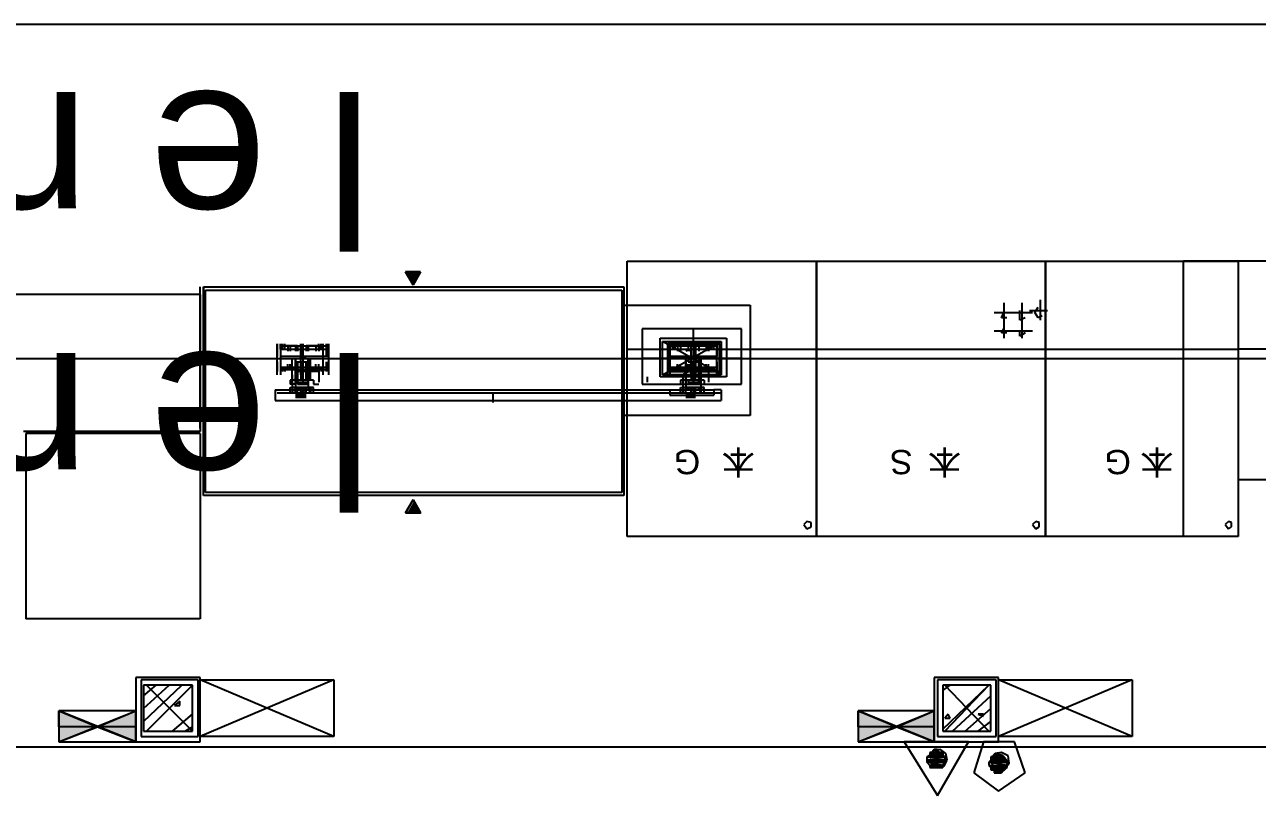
# Model space of a CAD drawing. Header units: millimetres. Extents: x 5 to 415, y 48 to 251.
# Drawn here: x 207.66 to 227.98, y 148.31 to 161.01 of the extents above; entities that cross this region are included whole.
import ezdxf

# ---------------------------------------------------------------- set-up
doc = ezdxf.new("R2010")
doc.units = ezdxf.units.MM
for name, color, linetype in [('H', 7, 'Continuous'), ('P', 7, 'Continuous'), ('T', 7, 'Continuous')]:
    doc.layers.add(name, color=color, linetype=linetype)

msp = doc.modelspace()

# ---------------------------------------------------------------- hatches: boundary and pattern name
at = {"layer": 'H', "linetype": 'Continuous'}
for points in [[(214.083, 156.722), (213.96, 156.933), (214.207, 156.933), (214.083, 156.722)], [(213.96, 152.947), (214.083, 153.158), (214.207, 152.947), (213.96, 152.947)], [(208.227, 149.19), (208.227, 149.684), (208.88, 149.437), (208.227, 149.19)], [(209.515, 149.19), (208.88, 149.437), (209.515, 149.684), (209.515, 149.19)], [(221.403, 149.19), (221.403, 149.684), (222.038, 149.437), (221.403, 149.19)], [(222.673, 149.19), (222.038, 149.437), (222.673, 149.684), (222.673, 149.19)], [(222.55, 148.925), (222.585, 148.978), (222.797, 148.978), (222.832, 148.925), (222.55, 148.925)], [(222.585, 148.978), (222.585, 149.013), (222.797, 149.013), (222.797, 148.978), (222.585, 148.978)], [(222.638, 149.013), (222.673, 149.049), (222.709, 149.049), (222.762, 149.013), (222.638, 149.013)], [(223.643, 148.925), (223.643, 148.978), (223.767, 148.978), (223.82, 148.925), (223.643, 148.925)], [(222.55, 148.89), (222.55, 148.925), (222.832, 148.925), (222.832, 148.89), (222.55, 148.89)], [(222.55, 148.837), (222.55, 148.89), (222.832, 148.89), (222.832, 148.837), (222.55, 148.837)], [(222.585, 148.802), (222.55, 148.837), (222.832, 148.837), (222.797, 148.802), (222.585, 148.802)], [(222.585, 148.766), (222.585, 148.802), (222.797, 148.802), (222.797, 148.766), (222.585, 148.766)], [(223.555, 148.837), (223.608, 148.89), (223.855, 148.89), (223.855, 148.837), (223.555, 148.837)], [(223.555, 148.802), (223.555, 148.837), (223.855, 148.837), (223.855, 148.802), (223.555, 148.802)], [(223.608, 148.766), (223.555, 148.802), (223.855, 148.802), (223.855, 148.766), (223.608, 148.766)], [(223.608, 148.89), (223.608, 148.925), (223.82, 148.925), (223.855, 148.89), (223.608, 148.89)], [(223.608, 148.713), (223.608, 148.766), (223.855, 148.766), (223.82, 148.713), (223.608, 148.713)], [(223.643, 148.678), (223.643, 148.713), (223.82, 148.713), (223.767, 148.678), (223.643, 148.678)]]:
    msp.add_hatch(color=256, dxfattribs=at).paths.add_polyline_path(points)

# ---------------------------------------------------------------- linework, layer by layer
at = {"layer": 'P'}
for points in [[(282.011, 161.008), (115.094, 161.008)], [(217.593, 152.576), (217.593, 157.11)], [(217.593, 157.11), (220.715, 157.11)], [(220.715, 152.576), (220.715, 157.11)], [(220.715, 157.11), (224.49, 157.11)], [(220.715, 157.11), (220.715, 152.576)], [(224.49, 157.11), (224.49, 152.576)], [(224.49, 152.576), (224.49, 157.11)], [(224.49, 157.11), (227.665, 157.11)], [(227.665, 157.11), (226.766, 157.11)], [(226.766, 154.869), (226.766, 157.11)], [(226.766, 157.11), (226.766, 157.11)], [(226.766, 157.11), (226.766, 157.11)], [(230.787, 157.11), (227.665, 157.11)], [(227.665, 157.11), (227.665, 153.511)], [(227.665, 157.11), (227.665, 152.576)], [(214.066, 156.722), (213.942, 156.933)], [(213.942, 156.933), (214.189, 156.933)], [(214.189, 156.933), (213.942, 156.933)], [(213.942, 156.933), (214.066, 156.722)], [(214.189, 156.933), (214.066, 156.722)], [(214.066, 156.722), (214.189, 156.933)], [(210.555, 154.358), (210.555, 156.686)], [(210.608, 156.686), (217.54, 156.686)], [(210.608, 153.247), (210.608, 156.686)], [(210.608, 156.686), (210.608, 154.658)], [(217.54, 156.686), (217.54, 153.247)], [(217.54, 156.686), (217.54, 154.393)], [(210.555, 156.563), (202.9, 156.563)], [(210.555, 156.563), (210.555, 154.305)], [(210.644, 156.633), (217.505, 156.633)], [(210.644, 153.3), (210.644, 156.633)], [(217.505, 156.633), (217.505, 153.3)], [(224.402, 156.475), (224.402, 156.139)], [(217.54, 156.386), (219.622, 156.386)], [(217.54, 156.386), (219.622, 156.386)], [(217.54, 154.57), (217.54, 156.386)], [(219.622, 156.386), (219.622, 154.57)], [(223.643, 156.263), (223.979, 156.263)], [(223.767, 156.175), (223.802, 156.263)], [(223.802, 156.422), (223.802, 156.087)], [(223.943, 156.263), (224.278, 156.263)], [(224.067, 156.21), (224.067, 156.298)], [(224.102, 156.422), (224.102, 156.087)], [(224.226, 156.298), (224.525, 156.298)], [(224.314, 156.263), (224.367, 156.351)], [(224.367, 156.175), (224.314, 156.263)], [(223.855, 156.175), (223.767, 156.175)], [(223.802, 156.139), (223.802, 155.84)], [(224.067, 156.139), (224.067, 156.21)], [(224.155, 156.175), (224.067, 156.139)], [(224.102, 156.139), (224.102, 155.84)], [(224.437, 156.21), (224.367, 156.175)], [(219.481, 155.998), (217.84, 155.998)], [(217.84, 155.998), (217.84, 155.081)], [(218.687, 155.081), (218.687, 155.998)], [(219.481, 155.081), (219.481, 155.998)], [(223.643, 155.963), (223.979, 155.963)], [(223.767, 155.928), (223.802, 155.998)], [(223.855, 155.928), (223.767, 155.928)], [(223.943, 155.963), (224.278, 155.963)], [(224.067, 155.875), (224.067, 155.963)], [(224.155, 155.928), (224.067, 155.875)], [(211.825, 155.751), (211.825, 155.54)], [(211.825, 155.54), (211.825, 155.751)], [(211.825, 155.24), (211.825, 155.751)], [(211.878, 155.751), (211.878, 155.24)], [(211.878, 155.663), (211.878, 155.751)], [(211.878, 155.663), (211.878, 155.751)], [(211.878, 155.716), (212.213, 155.716)], [(212.161, 155.716), (211.878, 155.716)], [(211.878, 155.663), (212.213, 155.663)], [(211.878, 155.663), (212.161, 155.663)], [(211.914, 155.663), (211.914, 155.751)], [(211.914, 155.663), (211.914, 155.751)], [(211.914, 155.663), (211.914, 155.751)], [(211.949, 155.663), (211.949, 155.751)], [(212.002, 155.716), (212.002, 155.628)], [(212.002, 155.716), (212.002, 155.628)], [(212.037, 155.716), (212.037, 155.628)], [(212.125, 155.716), (212.125, 155.628)], [(212.161, 155.716), (212.161, 155.628)], [(212.161, 155.716), (212.161, 155.628)], [(212.213, 155.751), (212.213, 155.54)], [(212.213, 155.24), (212.213, 155.751)], [(212.249, 155.54), (212.249, 155.751)], [(212.249, 155.751), (212.249, 155.24)], [(212.249, 155.716), (212.584, 155.716)], [(212.249, 155.663), (212.584, 155.663)], [(212.584, 155.716), (212.302, 155.716)], [(212.302, 155.716), (212.302, 155.628)], [(212.302, 155.716), (212.302, 155.628)], [(212.302, 155.663), (212.584, 155.663)], [(212.337, 155.716), (212.337, 155.628)], [(212.46, 155.716), (212.46, 155.628)], [(212.46, 155.716), (212.46, 155.628)], [(212.513, 155.663), (212.513, 155.751)], [(212.513, 155.716), (212.513, 155.628)], [(212.549, 155.663), (212.549, 155.751)], [(212.549, 155.663), (212.549, 155.751)], [(212.584, 155.24), (212.584, 155.751)], [(212.584, 155.663), (212.584, 155.751)], [(212.584, 155.663), (212.584, 155.751)], [(212.584, 155.716), (212.672, 155.716)], [(212.584, 155.663), (212.672, 155.663)], [(212.637, 155.751), (212.637, 155.54)], [(212.637, 155.54), (212.637, 155.751)], [(212.637, 155.663), (212.637, 155.751)], [(212.672, 155.751), (212.672, 155.24)], [(217.593, 155.663), (220.715, 155.663)], [(218.14, 155.84), (219.234, 155.84)], [(218.14, 155.205), (218.14, 155.84)], [(218.175, 155.24), (218.175, 155.787)], [(218.175, 155.787), (219.146, 155.787)], [(219.146, 155.24), (218.175, 155.787)], [(218.175, 155.24), (219.146, 155.787)], [(218.264, 155.293), (218.264, 155.751)], [(218.264, 155.751), (219.11, 155.751)], [(219.075, 155.751), (218.264, 155.751)], [(218.264, 155.751), (218.264, 155.293)], [(218.264, 155.751), (218.264, 155.54)], [(218.264, 155.54), (218.264, 155.751)], [(218.264, 155.24), (218.264, 155.751)], [(218.299, 155.751), (218.299, 155.24)], [(218.299, 155.663), (218.299, 155.751)], [(218.299, 155.663), (218.299, 155.751)], [(218.299, 155.716), (218.652, 155.716)], [(218.652, 155.716), (218.299, 155.716)], [(218.299, 155.663), (218.652, 155.663)], [(218.299, 155.663), (218.652, 155.663)], [(218.352, 155.663), (218.352, 155.751)], [(218.352, 155.663), (218.352, 155.751)], [(218.387, 155.663), (218.387, 155.751)], [(218.387, 155.663), (218.387, 155.751)], [(218.422, 155.716), (218.422, 155.628)], [(218.422, 155.716), (218.422, 155.628)], [(218.475, 155.716), (218.475, 155.628)], [(218.652, 155.663), (218.563, 155.628)], [(218.652, 155.628), (218.563, 155.663)], [(218.599, 155.716), (218.599, 155.628)], [(218.599, 155.716), (218.599, 155.628)], [(218.599, 155.716), (218.599, 155.628)], [(218.652, 155.24), (218.652, 155.751)], [(218.652, 155.716), (218.722, 155.716)], [(218.652, 155.663), (218.722, 155.663)], [(218.687, 155.205), (218.687, 155.84)], [(218.687, 155.24), (218.687, 155.787)], [(218.687, 155.293), (218.687, 155.751)], [(218.687, 155.751), (218.687, 155.54)], [(218.687, 155.54), (218.687, 155.751)], [(218.722, 155.751), (218.722, 155.24)], [(218.722, 155.716), (219.075, 155.716)], [(219.022, 155.716), (218.722, 155.716)], [(218.722, 155.716), (218.722, 155.628)], [(218.722, 155.663), (219.075, 155.663)], [(218.722, 155.663), (219.022, 155.663)], [(218.775, 155.716), (218.775, 155.628)], [(218.775, 155.716), (218.775, 155.628)], [(218.899, 155.716), (218.899, 155.628)], [(218.899, 155.716), (218.899, 155.628)], [(218.934, 155.663), (218.934, 155.751)], [(218.934, 155.716), (218.934, 155.628)], [(218.987, 155.663), (218.987, 155.751)], [(218.987, 155.663), (218.987, 155.751)], [(219.022, 155.663), (219.022, 155.751)], [(219.022, 155.663), (219.022, 155.751)], [(219.075, 155.293), (219.075, 155.751)], [(219.075, 155.751), (219.075, 155.54)], [(219.075, 155.54), (219.075, 155.751)], [(219.075, 155.24), (219.075, 155.751)], [(219.075, 155.663), (219.075, 155.751)], [(219.11, 155.751), (219.11, 155.293)], [(219.11, 155.751), (219.11, 155.24)], [(219.146, 155.787), (219.146, 155.24)], [(219.234, 155.84), (219.234, 155.205)], [(220.715, 155.663), (224.49, 155.663)], [(224.49, 155.663), (227.665, 155.663)], [(230.787, 155.663), (227.665, 155.663)], [(192.687, 155.504), (277.072, 155.504)], [(210.608, 155.504), (217.54, 155.504)], [(211.825, 155.293), (211.825, 155.452)], [(211.825, 155.452), (211.825, 155.293)], [(212.213, 155.54), (211.878, 155.54)], [(211.878, 155.504), (212.213, 155.504)], [(212.072, 155.152), (212.072, 155.504)], [(212.125, 155.504), (212.337, 155.504)], [(212.125, 155.504), (212.337, 155.504)], [(212.125, 155.504), (212.125, 155.028)], [(212.125, 155.152), (212.125, 155.504)], [(212.125, 155.081), (212.125, 155.504)], [(212.125, 155.452), (212.337, 155.452)], [(212.161, 155.452), (212.161, 155.152)], [(212.302, 155.54), (212.213, 155.54)], [(212.302, 155.54), (212.213, 155.54)], [(212.302, 155.504), (212.213, 155.504)], [(212.302, 155.504), (212.213, 155.504)], [(212.213, 155.452), (212.213, 155.293)], [(212.213, 155.452), (212.213, 155.152)], [(212.584, 155.54), (212.249, 155.54)], [(212.249, 155.504), (212.584, 155.504)], [(212.249, 155.293), (212.249, 155.452)], [(212.249, 155.452), (212.249, 155.152)], [(212.302, 155.152), (212.302, 155.452)], [(212.337, 155.504), (212.337, 155.028)], [(212.337, 155.152), (212.337, 155.504)], [(212.337, 155.081), (212.337, 155.504)], [(212.372, 155.152), (212.372, 155.504)], [(212.672, 155.54), (212.584, 155.54)], [(212.584, 155.504), (212.672, 155.504)], [(212.637, 155.293), (212.637, 155.452)], [(212.637, 155.452), (212.637, 155.293)], [(219.481, 155.504), (217.84, 155.504)], [(219.234, 155.504), (218.14, 155.504)], [(218.228, 155.504), (219.11, 155.504)], [(219.075, 155.504), (218.264, 155.504)], [(218.264, 155.293), (218.264, 155.452)], [(218.264, 155.452), (218.264, 155.293)], [(218.652, 155.54), (218.299, 155.54)], [(218.299, 155.504), (218.652, 155.504)], [(218.563, 155.504), (218.81, 155.504)], [(218.563, 155.504), (218.563, 155.028)], [(218.563, 155.152), (218.563, 155.504)], [(218.563, 155.152), (218.563, 155.504)], [(218.563, 155.081), (218.563, 155.504)], [(218.599, 155.504), (218.775, 155.504)], [(218.599, 155.452), (218.775, 155.452)], [(218.722, 155.54), (218.652, 155.54)], [(218.722, 155.54), (218.652, 155.54)], [(218.722, 155.54), (218.652, 155.54)], [(218.722, 155.504), (218.652, 155.504)], [(218.722, 155.504), (218.652, 155.504)], [(218.652, 155.504), (218.722, 155.504)], [(218.652, 155.452), (218.652, 155.152)], [(218.652, 155.452), (218.652, 155.152)], [(218.687, 155.293), (218.687, 155.452)], [(218.687, 155.452), (218.687, 155.293)], [(218.687, 155.452), (218.687, 155.152)], [(219.075, 155.54), (218.722, 155.54)], [(218.722, 155.504), (219.075, 155.504)], [(218.722, 155.152), (218.722, 155.452)], [(218.775, 155.152), (218.775, 155.504)], [(218.81, 155.504), (218.81, 155.028)], [(218.81, 155.152), (218.81, 155.504)], [(218.81, 155.081), (218.81, 155.504)], [(219.075, 155.293), (219.075, 155.452)], [(219.075, 155.452), (219.075, 155.293)], [(211.878, 155.363), (212.213, 155.363)], [(211.878, 155.363), (211.878, 155.293)], [(211.878, 155.363), (211.878, 155.293)], [(211.878, 155.328), (212.213, 155.328)], [(211.878, 155.328), (212.161, 155.328)], [(212.161, 155.328), (211.878, 155.328)], [(211.914, 155.363), (211.914, 155.293)], [(211.914, 155.363), (211.914, 155.293)], [(211.914, 155.363), (211.914, 155.293)], [(211.949, 155.363), (211.949, 155.293)], [(212.002, 155.328), (212.002, 155.416)], [(212.002, 155.328), (212.002, 155.416)], [(212.037, 155.328), (212.037, 155.416)], [(212.125, 155.328), (212.125, 155.416)], [(212.513, 155.293), (212.125, 155.293)], [(212.161, 155.328), (212.161, 155.416)], [(212.161, 155.328), (212.161, 155.416)], [(212.249, 155.363), (212.584, 155.363)], [(212.249, 155.328), (212.584, 155.328)], [(212.302, 155.328), (212.302, 155.416)], [(212.302, 155.328), (212.302, 155.416)], [(212.584, 155.328), (212.302, 155.328)], [(212.302, 155.328), (212.584, 155.328)], [(212.337, 155.328), (212.337, 155.416)], [(212.46, 155.328), (212.46, 155.416)], [(212.46, 155.328), (212.46, 155.416)], [(212.513, 155.328), (212.513, 155.416)], [(212.513, 155.363), (212.513, 155.293)], [(212.513, 155.293), (212.513, 155.116)], [(212.549, 155.363), (212.549, 155.293)], [(212.549, 155.363), (212.549, 155.293)], [(212.584, 155.363), (212.672, 155.363)], [(212.584, 155.363), (212.584, 155.293)], [(212.584, 155.363), (212.584, 155.293)], [(212.584, 155.328), (212.672, 155.328)], [(212.637, 155.363), (212.637, 155.293)], [(219.11, 155.293), (218.264, 155.293)], [(218.264, 155.293), (219.075, 155.293)], [(218.299, 155.363), (218.652, 155.363)], [(218.299, 155.363), (218.299, 155.293)], [(218.299, 155.363), (218.299, 155.293)], [(218.299, 155.328), (218.652, 155.328)], [(218.299, 155.328), (218.652, 155.328)], [(218.652, 155.328), (218.299, 155.328)], [(218.352, 155.363), (218.352, 155.293)], [(218.352, 155.363), (218.352, 155.293)], [(218.387, 155.363), (218.387, 155.293)], [(218.387, 155.363), (218.387, 155.293)], [(218.422, 155.328), (218.422, 155.416)], [(218.422, 155.328), (218.422, 155.416)], [(218.475, 155.328), (218.475, 155.416)], [(218.599, 155.293), (218.511, 155.24)], [(218.652, 155.363), (218.563, 155.416)], [(218.652, 155.416), (218.563, 155.363)], [(218.599, 155.328), (218.599, 155.416)], [(218.599, 155.328), (218.599, 155.416)], [(218.599, 155.328), (218.599, 155.416)], [(218.934, 155.293), (218.599, 155.293)], [(218.652, 155.363), (218.722, 155.363)], [(218.652, 155.328), (218.722, 155.328)], [(218.722, 155.328), (218.722, 155.416)], [(218.722, 155.363), (219.075, 155.363)], [(218.722, 155.328), (219.075, 155.328)], [(219.022, 155.328), (218.722, 155.328)], [(218.722, 155.328), (219.022, 155.328)], [(218.775, 155.328), (218.775, 155.416)], [(218.775, 155.328), (218.775, 155.416)], [(218.899, 155.328), (218.899, 155.416)], [(218.899, 155.328), (218.899, 155.416)], [(218.934, 155.328), (218.934, 155.416)], [(218.934, 155.363), (218.934, 155.293)], [(218.934, 155.293), (218.934, 155.116)], [(218.987, 155.363), (218.987, 155.293)], [(218.987, 155.363), (218.987, 155.293)], [(219.022, 155.363), (219.022, 155.293)], [(219.022, 155.363), (219.022, 155.293)], [(219.075, 155.363), (219.075, 155.293)], [(212.425, 155.152), (212.037, 155.152)], [(212.037, 155.152), (212.037, 155.081)], [(212.125, 155.081), (212.037, 155.081)], [(212.072, 155.24), (212.072, 155.028)], [(212.425, 155.152), (212.072, 155.152)], [(212.072, 155.152), (212.072, 155.081)], [(212.125, 155.116), (212.337, 155.116)], [(212.125, 155.116), (212.337, 155.116)], [(212.161, 155.152), (212.161, 155.081)], [(212.337, 155.152), (212.161, 155.152)], [(212.161, 155.081), (212.337, 155.081)], [(212.249, 155.152), (212.249, 155.081)], [(212.337, 155.116), (212.249, 155.081)], [(212.337, 155.081), (212.337, 155.152)], [(212.425, 155.152), (212.425, 155.081)], [(212.425, 155.152), (212.425, 155.081)], [(212.425, 155.081), (212.513, 155.081)], [(217.84, 155.081), (219.481, 155.081)], [(217.928, 155.116), (217.928, 155.205)], [(219.234, 155.205), (218.14, 155.205)], [(219.146, 155.24), (218.175, 155.24)], [(218.863, 155.152), (218.475, 155.152)], [(218.475, 155.152), (218.475, 155.081)], [(218.511, 155.24), (218.511, 155.028)], [(218.863, 155.152), (218.511, 155.152)], [(218.511, 155.152), (218.511, 155.081)], [(218.599, 155.152), (218.599, 155.081)], [(218.775, 155.152), (218.599, 155.152)], [(218.599, 155.116), (218.775, 155.116)], [(218.599, 155.116), (218.775, 155.116)], [(218.599, 155.081), (218.775, 155.081)], [(218.687, 155.152), (218.687, 155.081)], [(218.775, 155.116), (218.687, 155.081)], [(218.775, 155.081), (218.775, 155.152)], [(218.863, 155.152), (218.863, 155.081)], [(218.863, 155.152), (218.863, 155.081)], [(218.863, 155.081), (218.934, 155.081)], [(211.79, 154.993), (211.878, 154.993)], [(211.79, 154.993), (211.878, 154.993)], [(211.79, 154.993), (211.79, 154.817)], [(211.79, 154.993), (211.79, 154.817)], [(211.825, 154.94), (219.146, 154.94)], [(211.878, 154.993), (212.584, 154.993)], [(211.878, 154.94), (212.584, 154.94)], [(212.037, 155.028), (212.425, 155.028)], [(212.037, 155.028), (212.425, 155.028)], [(212.037, 155.028), (212.125, 155.028)], [(212.037, 155.028), (212.125, 155.028)], [(212.037, 154.94), (212.037, 155.028)], [(212.037, 154.993), (212.425, 154.993)], [(212.125, 154.94), (212.037, 154.94)], [(212.125, 154.94), (212.037, 154.94)], [(212.072, 155.028), (212.072, 154.94)], [(212.072, 155.028), (212.425, 155.028)], [(212.372, 155.028), (212.072, 155.028)], [(212.372, 155.028), (212.072, 155.028)], [(212.425, 155.028), (212.072, 155.028)], [(212.072, 155.028), (212.072, 155.028)], [(212.072, 155.028), (212.072, 155.028)], [(212.125, 155.028), (212.337, 155.028)], [(212.125, 154.94), (212.125, 155.028)], [(212.302, 154.993), (212.125, 154.993)], [(212.302, 154.993), (212.125, 154.993)], [(212.302, 154.905), (212.125, 154.905)], [(212.125, 154.905), (212.302, 154.905)], [(212.125, 154.869), (212.302, 154.869)], [(212.161, 154.94), (212.161, 155.028)], [(212.161, 154.869), (212.302, 154.869)], [(212.161, 154.869), (212.302, 154.869)], [(212.213, 155.028), (212.302, 155.028)], [(212.213, 155.028), (212.302, 155.028)], [(212.213, 154.94), (212.213, 155.028)], [(212.249, 154.94), (212.249, 155.028)], [(212.249, 155.028), (212.249, 154.94)], [(212.249, 154.94), (212.302, 155.028)], [(212.249, 154.993), (212.249, 154.905)], [(212.302, 154.94), (212.302, 155.028)], [(212.337, 155.028), (212.425, 155.028)], [(212.337, 155.028), (212.425, 155.028)], [(212.372, 154.94), (212.337, 155.028)], [(212.372, 155.028), (212.372, 154.94)], [(212.425, 154.94), (212.425, 155.028)], [(212.425, 155.028), (212.425, 155.028)], [(212.425, 155.028), (212.425, 155.028)], [(212.584, 154.993), (218.299, 154.993)], [(212.584, 154.993), (218.299, 154.993)], [(215.388, 154.781), (215.388, 154.94)], [(218.299, 154.993), (219.022, 154.993)], [(218.299, 154.993), (218.299, 154.905)], [(218.299, 154.94), (219.022, 154.94)], [(218.299, 154.905), (219.022, 154.905)], [(218.475, 155.028), (218.863, 155.028)], [(218.475, 155.028), (218.863, 155.028)], [(218.475, 155.028), (218.563, 155.028)], [(218.475, 155.028), (218.563, 155.028)], [(218.475, 154.94), (218.475, 155.028)], [(218.475, 154.993), (218.863, 154.993)], [(218.563, 154.94), (218.475, 154.94)], [(218.563, 154.94), (218.475, 154.94)], [(218.511, 155.028), (218.511, 154.94)], [(218.511, 155.028), (218.863, 155.028)], [(218.863, 155.028), (218.511, 155.028)], [(218.863, 155.028), (218.511, 155.028)], [(218.863, 155.028), (218.511, 155.028)], [(218.511, 155.028), (218.511, 155.028)], [(218.511, 155.028), (218.511, 155.028)], [(218.563, 155.028), (218.81, 155.028)], [(218.563, 154.94), (218.563, 155.028)], [(218.722, 154.993), (218.563, 154.993)], [(218.722, 154.993), (218.563, 154.993)], [(218.722, 154.905), (218.563, 154.905)], [(218.563, 154.905), (218.722, 154.905)], [(218.563, 154.869), (218.722, 154.869)], [(218.599, 154.869), (218.722, 154.869)], [(218.599, 154.869), (218.722, 154.869)], [(218.652, 154.94), (218.652, 155.028)], [(218.652, 155.028), (218.722, 155.028)], [(218.652, 155.028), (218.722, 155.028)], [(218.652, 154.94), (218.652, 155.028)], [(218.687, 154.94), (218.687, 155.028)], [(218.687, 155.028), (218.687, 154.94)], [(218.687, 154.94), (218.722, 155.028)], [(218.687, 154.993), (218.687, 154.905)], [(218.722, 154.94), (218.722, 155.028)], [(218.775, 155.028), (218.863, 155.028)], [(218.775, 155.028), (218.863, 155.028)], [(218.81, 154.94), (218.775, 155.028)], [(218.81, 155.028), (218.81, 154.94)], [(218.863, 154.94), (218.863, 155.028)], [(218.863, 155.028), (218.863, 155.028)], [(218.863, 155.028), (218.863, 155.028)], [(219.022, 154.993), (219.022, 154.905)], [(219.146, 154.993), (219.022, 154.993)], [(219.146, 154.993), (219.022, 154.993)], [(219.146, 154.993), (219.146, 154.817)], [(219.146, 154.993), (219.146, 154.817)], [(226.766, 152.576), (226.766, 154.869)], [(211.79, 154.817), (219.146, 154.817)], [(211.825, 154.817), (219.146, 154.817)], [(219.622, 154.57), (217.54, 154.57)], [(210.555, 154.305), (207.645, 154.305)], [(210.555, 154.27), (207.68, 154.27)], [(207.68, 154.27), (207.68, 151.218)], [(210.555, 154.27), (210.555, 151.218)], [(227.665, 153.511), (230.787, 153.511)], [(217.54, 153.247), (210.608, 153.247)], [(217.505, 153.3), (210.644, 153.3)], [(213.942, 152.964), (214.066, 153.176)], [(214.066, 153.176), (213.942, 152.964)], [(214.066, 153.176), (214.189, 152.964)], [(214.189, 152.964), (214.066, 153.176)], [(214.189, 152.964), (213.942, 152.964)], [(213.942, 152.964), (214.189, 152.964)], [(220.557, 152.823), (220.504, 152.77)], [(220.627, 152.806), (220.557, 152.823)], [(224.331, 152.823), (224.278, 152.77)], [(224.384, 152.806), (224.331, 152.823)], [(227.506, 152.823), (227.453, 152.77)], [(227.559, 152.806), (227.506, 152.823)], [(220.504, 152.77), (220.557, 152.7)], [(220.557, 152.7), (220.627, 152.735)], [(220.627, 152.735), (220.627, 152.806)], [(224.278, 152.77), (224.331, 152.7)], [(224.331, 152.7), (224.384, 152.735)], [(224.384, 152.735), (224.384, 152.806)], [(227.453, 152.77), (227.506, 152.7)], [(227.506, 152.7), (227.559, 152.735)], [(227.559, 152.735), (227.559, 152.806)], [(220.715, 152.576), (217.593, 152.576)], [(224.49, 152.576), (220.715, 152.576)], [(227.665, 152.576), (224.49, 152.576)], [(227.665, 152.576), (226.766, 152.576)], [(226.766, 152.576), (226.766, 152.576)], [(226.766, 152.576), (226.766, 152.576)], [(210.555, 151.218), (207.68, 151.218)], [(209.497, 150.248), (209.497, 149.19)], [(210.555, 150.248), (209.497, 150.248)], [(209.585, 150.213), (209.585, 149.278)], [(210.52, 150.213), (209.585, 150.213)], [(210.52, 149.278), (210.52, 150.213)], [(210.555, 149.19), (210.555, 150.248)], [(210.555, 149.278), (210.555, 150.213)], [(210.555, 150.213), (212.76, 150.213)], [(212.76, 149.278), (210.555, 150.213)], [(212.76, 150.213), (210.555, 149.278)], [(212.76, 150.213), (212.76, 149.278)], [(222.656, 150.248), (222.656, 149.19)], [(223.714, 150.248), (222.656, 150.248)], [(222.709, 150.213), (222.709, 149.278)], [(223.679, 150.213), (222.709, 150.213)], [(223.679, 149.278), (223.679, 150.213)], [(223.714, 149.19), (223.714, 150.248)], [(223.714, 149.278), (223.714, 150.213)], [(223.714, 150.213), (225.919, 150.213)], [(225.919, 149.278), (223.714, 150.213)], [(225.919, 150.213), (223.714, 149.278)], [(225.919, 150.213), (225.919, 149.278)], [(209.621, 149.948), (209.832, 150.125)], [(209.621, 149.737), (210.044, 150.125)], [(209.621, 149.525), (210.256, 150.125)], [(209.621, 150.125), (209.621, 149.366)], [(210.432, 150.125), (209.621, 150.125)], [(210.432, 149.366), (209.673, 150.125)], [(209.673, 149.366), (210.432, 150.125)], [(210.432, 149.366), (210.432, 150.125)], [(222.797, 149.401), (223.555, 150.125)], [(222.797, 150.036), (222.92, 150.125)], [(222.797, 150.125), (222.797, 149.366)], [(223.591, 150.125), (222.797, 150.125)], [(223.555, 149.366), (222.832, 150.125)], [(222.832, 149.366), (223.555, 150.125)], [(223.591, 149.366), (223.591, 150.125)], [(210.22, 149.86), (210.132, 149.789)], [(210.132, 149.789), (210.22, 149.789)], [(210.22, 149.789), (210.22, 149.86)], [(222.956, 149.366), (223.591, 149.948)], [(208.227, 149.701), (208.862, 149.437)], [(208.227, 149.437), (208.227, 149.701)], [(209.497, 149.701), (208.227, 149.701)], [(208.227, 149.701), (208.227, 149.19)], [(208.227, 149.19), (209.497, 149.701)], [(209.497, 149.19), (208.227, 149.701)], [(208.862, 149.437), (209.497, 149.701)], [(209.497, 149.701), (209.497, 149.437)], [(209.497, 149.19), (209.497, 149.701)], [(210.097, 149.366), (210.432, 149.648)], [(221.403, 149.701), (222.038, 149.437)], [(221.403, 149.437), (221.403, 149.701)], [(222.656, 149.701), (221.403, 149.701)], [(221.403, 149.701), (221.403, 149.19)], [(221.403, 149.19), (222.656, 149.701)], [(222.656, 149.19), (221.403, 149.701)], [(222.038, 149.437), (222.656, 149.701)], [(222.656, 149.701), (222.656, 149.437)], [(222.656, 149.19), (222.656, 149.701)], [(222.885, 149.648), (222.832, 149.578)], [(222.832, 149.578), (222.92, 149.578)], [(222.92, 149.578), (222.885, 149.648)], [(223.167, 149.366), (223.591, 149.737)], [(223.467, 149.648), (223.379, 149.648)], [(223.379, 149.648), (223.467, 149.613)], [(208.862, 149.437), (208.227, 149.437)], [(208.862, 149.437), (208.227, 149.437)], [(208.227, 149.437), (208.227, 149.19)], [(208.227, 149.19), (208.862, 149.437)], [(209.497, 149.437), (208.862, 149.437)], [(209.497, 149.437), (208.862, 149.437)], [(208.862, 149.437), (209.497, 149.19)], [(209.497, 149.19), (209.497, 149.437)], [(209.621, 149.366), (210.432, 149.366)], [(210.308, 149.366), (210.432, 149.437)], [(222.038, 149.437), (221.403, 149.437)], [(222.038, 149.437), (221.403, 149.437)], [(221.403, 149.437), (221.403, 149.19)], [(221.403, 149.19), (222.038, 149.437)], [(222.656, 149.437), (222.038, 149.437)], [(222.656, 149.437), (222.038, 149.437)], [(222.038, 149.437), (222.656, 149.19)], [(222.656, 149.19), (222.656, 149.437)], [(222.797, 149.366), (223.591, 149.366)], [(223.379, 149.366), (223.591, 149.525)], [(208.227, 149.19), (209.497, 149.19)], [(209.497, 149.19), (210.555, 149.19)], [(209.585, 149.278), (210.52, 149.278)], [(212.76, 149.278), (210.555, 149.278)], [(221.403, 149.19), (222.656, 149.19)], [(223.22, 149.19), (222.162, 149.19)], [(222.162, 149.19), (222.709, 148.308)], [(222.656, 149.19), (223.714, 149.19)], [(222.709, 149.278), (223.679, 149.278)], [(222.709, 148.308), (223.22, 149.19)], [(223.467, 149.19), (223.308, 148.678)], [(223.979, 149.19), (223.467, 149.19)], [(225.919, 149.278), (223.714, 149.278)], [(224.155, 148.678), (223.979, 149.19)], [(282.011, 149.102), (115.094, 149.102)], [(222.585, 148.978), (222.532, 148.943)], [(222.638, 149.049), (222.585, 148.943)], [(222.797, 148.978), (222.585, 149.013)], [(222.585, 149.013), (222.585, 148.978)], [(222.797, 148.978), (222.585, 149.013)], [(222.585, 149.013), (222.797, 149.013)], [(222.585, 149.013), (222.797, 149.013)], [(222.797, 149.013), (222.585, 149.013)], [(222.585, 149.013), (222.585, 149.013)], [(222.797, 149.013), (222.585, 149.013)], [(222.585, 149.013), (222.585, 149.013)], [(222.585, 149.013), (222.797, 149.013)], [(222.585, 149.013), (222.797, 149.013)], [(222.62, 149.013), (222.585, 149.013)], [(222.832, 148.943), (222.585, 148.978)], [(222.832, 148.943), (222.585, 148.978)], [(222.585, 148.978), (222.797, 148.978)], [(222.585, 148.978), (222.797, 148.978)], [(222.656, 149.066), (222.62, 149.013)], [(222.797, 149.013), (222.62, 149.013)], [(222.797, 149.013), (222.62, 149.013)], [(222.62, 149.013), (222.744, 149.013)], [(222.62, 149.013), (222.744, 149.013)], [(222.762, 149.066), (222.638, 149.049)], [(222.744, 149.013), (222.656, 149.066)], [(222.744, 149.013), (222.656, 149.066)], [(222.656, 149.066), (222.709, 149.066)], [(222.656, 149.066), (222.656, 149.066)], [(222.656, 149.066), (222.656, 149.066)], [(222.709, 149.066), (222.656, 149.066)], [(222.656, 149.066), (222.709, 149.066)], [(222.709, 149.066), (222.744, 149.013)], [(222.744, 149.013), (222.797, 149.013)], [(222.85, 148.996), (222.762, 149.066)], [(222.797, 149.013), (222.797, 148.978)], [(222.797, 148.978), (222.832, 148.943)], [(222.867, 148.89), (222.85, 148.996)], [(223.661, 148.996), (223.591, 148.908)], [(223.802, 148.943), (223.643, 148.978)], [(223.643, 148.978), (223.643, 148.943)], [(223.802, 148.943), (223.643, 148.978)], [(223.643, 148.978), (223.767, 148.978)], [(223.767, 148.978), (223.643, 148.978)], [(223.643, 148.978), (223.679, 148.978)], [(223.767, 149.013), (223.661, 148.996)], [(223.679, 148.978), (223.767, 148.978)], [(223.767, 148.978), (223.679, 148.978)], [(223.679, 148.978), (223.767, 148.978)], [(223.714, 148.978), (223.679, 148.978)], [(223.679, 148.978), (223.714, 148.978)], [(223.714, 148.978), (223.767, 148.978)], [(223.767, 148.978), (223.714, 148.978)], [(223.873, 148.96), (223.767, 149.013)], [(223.767, 148.978), (223.802, 148.943)], [(223.89, 148.837), (223.873, 148.96)], [(222.832, 148.89), (222.532, 148.943)], [(222.532, 148.943), (222.532, 148.89)], [(222.832, 148.89), (222.532, 148.943)], [(222.532, 148.943), (222.832, 148.943)], [(222.532, 148.943), (222.832, 148.943)], [(222.832, 148.943), (222.532, 148.943)], [(222.532, 148.943), (222.532, 148.943)], [(222.832, 148.943), (222.532, 148.943)], [(222.532, 148.943), (222.532, 148.943)], [(222.532, 148.943), (222.832, 148.943)], [(222.532, 148.943), (222.832, 148.943)], [(222.832, 148.855), (222.532, 148.89)], [(222.532, 148.89), (222.532, 148.855)], [(222.832, 148.855), (222.532, 148.89)], [(222.532, 148.89), (222.832, 148.89)], [(222.532, 148.89), (222.832, 148.89)], [(222.832, 148.89), (222.532, 148.89)], [(222.532, 148.89), (222.532, 148.89)], [(222.832, 148.89), (222.532, 148.89)], [(222.532, 148.89), (222.532, 148.89)], [(222.532, 148.89), (222.832, 148.89)], [(222.532, 148.89), (222.832, 148.89)], [(222.797, 148.802), (222.532, 148.855)], [(222.532, 148.855), (222.585, 148.802)], [(222.797, 148.802), (222.532, 148.855)], [(222.532, 148.855), (222.832, 148.855)], [(222.532, 148.855), (222.832, 148.855)], [(222.585, 148.908), (222.603, 148.837)], [(222.797, 148.766), (222.585, 148.802)], [(222.585, 148.802), (222.585, 148.766)], [(222.797, 148.766), (222.585, 148.802)], [(222.585, 148.802), (222.797, 148.802)], [(222.585, 148.802), (222.797, 148.802)], [(222.797, 148.802), (222.585, 148.802)], [(222.585, 148.802), (222.585, 148.802)], [(222.797, 148.802), (222.585, 148.802)], [(222.585, 148.802), (222.585, 148.802)], [(222.585, 148.802), (222.797, 148.802)], [(222.585, 148.802), (222.797, 148.802)], [(222.744, 148.766), (222.585, 148.766)], [(222.585, 148.766), (222.62, 148.766)], [(222.744, 148.766), (222.585, 148.766)], [(222.585, 148.766), (222.797, 148.766)], [(222.585, 148.766), (222.797, 148.766)], [(222.603, 148.837), (222.691, 148.766)], [(222.656, 148.766), (222.62, 148.766)], [(222.62, 148.766), (222.656, 148.766)], [(222.709, 148.766), (222.62, 148.766)], [(222.62, 148.766), (222.744, 148.766)], [(222.62, 148.766), (222.744, 148.766)], [(222.709, 148.766), (222.656, 148.766)], [(222.656, 148.766), (222.709, 148.766)], [(222.656, 148.766), (222.709, 148.766)], [(222.709, 148.766), (222.656, 148.766)], [(222.691, 148.766), (222.814, 148.784)], [(222.744, 148.766), (222.709, 148.766)], [(222.797, 148.766), (222.744, 148.766)], [(222.832, 148.855), (222.797, 148.802)], [(222.797, 148.802), (222.797, 148.766)], [(222.814, 148.784), (222.867, 148.89)], [(222.832, 148.943), (222.832, 148.89)], [(222.832, 148.89), (222.832, 148.855)], [(223.591, 148.89), (223.555, 148.855)], [(223.855, 148.802), (223.555, 148.855)], [(223.555, 148.855), (223.555, 148.802)], [(223.855, 148.802), (223.555, 148.855)], [(223.555, 148.855), (223.855, 148.855)], [(223.555, 148.855), (223.855, 148.855)], [(223.855, 148.855), (223.555, 148.855)], [(223.555, 148.855), (223.555, 148.855)], [(223.855, 148.855), (223.555, 148.855)], [(223.555, 148.855), (223.555, 148.855)], [(223.555, 148.855), (223.855, 148.855)], [(223.555, 148.855), (223.855, 148.855)], [(223.855, 148.766), (223.555, 148.802)], [(223.555, 148.802), (223.591, 148.766)], [(223.855, 148.766), (223.555, 148.802)], [(223.555, 148.802), (223.855, 148.802)], [(223.555, 148.802), (223.855, 148.802)], [(223.855, 148.89), (223.591, 148.943)], [(223.591, 148.943), (223.591, 148.89)], [(223.855, 148.89), (223.591, 148.943)], [(223.591, 148.943), (223.802, 148.943)], [(223.802, 148.943), (223.591, 148.943)], [(223.591, 148.943), (223.643, 148.943)], [(223.855, 148.855), (223.591, 148.89)], [(223.855, 148.855), (223.591, 148.89)], [(223.591, 148.89), (223.855, 148.89)], [(223.591, 148.89), (223.855, 148.89)], [(223.855, 148.89), (223.591, 148.89)], [(223.591, 148.89), (223.591, 148.89)], [(223.855, 148.89), (223.591, 148.89)], [(223.591, 148.89), (223.591, 148.89)], [(223.591, 148.89), (223.855, 148.89)], [(223.591, 148.89), (223.855, 148.89)], [(223.591, 148.872), (223.626, 148.784)], [(223.802, 148.731), (223.591, 148.766)], [(223.591, 148.766), (223.591, 148.731)], [(223.802, 148.731), (223.591, 148.766)], [(223.591, 148.766), (223.855, 148.766)], [(223.591, 148.766), (223.855, 148.766)], [(223.855, 148.766), (223.591, 148.766)], [(223.591, 148.766), (223.591, 148.766)], [(223.855, 148.766), (223.591, 148.766)], [(223.591, 148.766), (223.591, 148.766)], [(223.591, 148.766), (223.855, 148.766)], [(223.591, 148.766), (223.855, 148.766)], [(223.626, 148.784), (223.714, 148.731)], [(223.643, 148.943), (223.802, 148.943)], [(223.802, 148.943), (223.643, 148.943)], [(223.643, 148.943), (223.802, 148.943)], [(223.643, 148.943), (223.802, 148.943)], [(223.714, 148.731), (223.82, 148.749)], [(223.802, 148.943), (223.855, 148.89)], [(223.855, 148.766), (223.802, 148.731)], [(223.82, 148.749), (223.89, 148.837)], [(223.855, 148.89), (223.855, 148.855)], [(223.855, 148.855), (223.855, 148.802)], [(223.855, 148.802), (223.855, 148.766)], [(223.308, 148.678), (223.714, 148.378)], [(223.591, 148.731), (223.802, 148.731)], [(223.802, 148.731), (223.591, 148.731)], [(223.591, 148.731), (223.802, 148.731)], [(223.643, 148.731), (223.591, 148.731)], [(223.591, 148.731), (223.802, 148.731)], [(223.767, 148.678), (223.643, 148.731)], [(223.643, 148.731), (223.643, 148.678)], [(223.767, 148.678), (223.643, 148.731)], [(223.643, 148.731), (223.802, 148.731)], [(223.802, 148.731), (223.643, 148.731)], [(223.643, 148.678), (223.767, 148.678)], [(223.767, 148.678), (223.643, 148.678)], [(223.643, 148.678), (223.767, 148.678)], [(223.679, 148.678), (223.643, 148.678)], [(223.643, 148.678), (223.767, 148.678)], [(223.679, 148.678), (223.679, 148.678)], [(223.679, 148.678), (223.679, 148.678)], [(223.767, 148.678), (223.679, 148.678)], [(223.714, 148.378), (224.155, 148.678)], [(223.714, 148.678), (223.767, 148.678)], [(223.767, 148.678), (223.714, 148.678)], [(223.802, 148.731), (223.767, 148.678)]]:
    msp.add_lwpolyline(points, dxfattribs=at)

# ---------------------------------------------------------------- texts
at = {"layer": 'T', "attachment_point": 1, "rotation": 180}
for s, insert, char_height in [('{\\fArial|b0|i0|c0|p18;l e n a P  hc u To}', (213.4, 157.4), 2.5), ('{\\fArial|b0|i0|c0|p18;l e n a P  hc u To}', (213.4, 153.1), 2.5), ('{\\fArial|b0|i0|c0|p18;本}', (219.7, 153.6), 0.4), ('{\\fArial|b0|i0|c0|p18;本}', (223.1, 153.6), 0.4), ('{\\fArial|b0|i0|c0|p18;本 G}', (226.6, 153.6), 0.4), ('{\\fArial|b0|i0|c0|p18;G}', (218.8, 153.6), 0.4), ('{\\fArial|b0|i0|c0|p18;S}', (222.3, 153.6), 0.4)]:
    msp.add_mtext(s, dxfattribs=dict(at, insert=insert, char_height=char_height))

doc.saveas('drawing.dxf')
